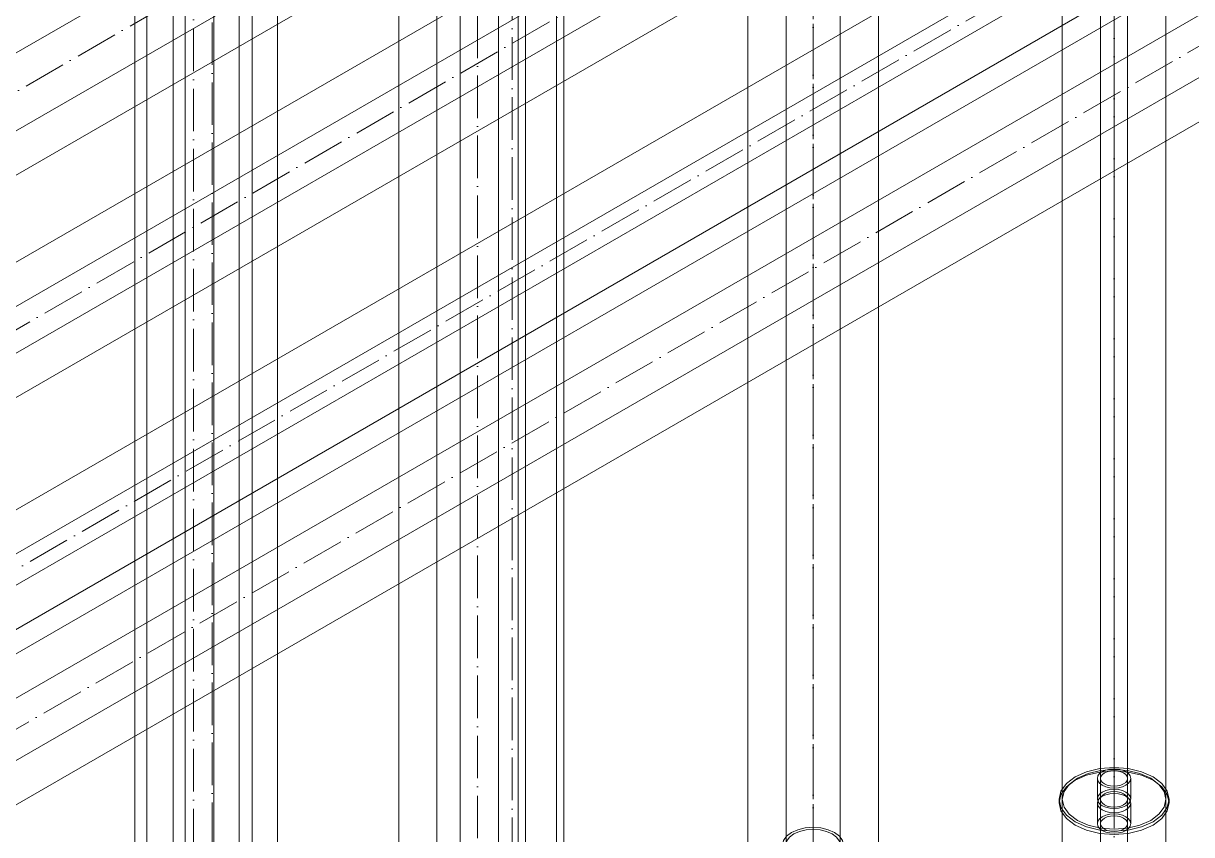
# Model space of a CAD drawing. Header units: millimetres. Extents: x -88595 to 880822, y -1054509 to -148035.
# Drawn here: x 425437 to 425711.4, y -314219.5 to -314028.9 of the extents above; entities that cross this region are included whole.
import ezdxf

# ---------------------------------------------------------------- set-up
doc = ezdxf.new("R2010")
doc.units = ezdxf.units.MM
doc.linetypes.add('$12$ADSK_Осевая', pattern=[14, 10, -2, 0, -2])
for name, color, linetype, lineweight in [('Изоляция', 7, 'Continuous', 18), ('Трубопровод', 7, 'Continuous', 18), ('Трубопроводы', 7, 'Continuous', 18)]:
    doc.layers.add(name, color=color, linetype=linetype, lineweight=lineweight)

# ---------------------------------------------------------------- blocks, each defined once
blk = doc.blocks.new('$0$ADSK_МедьПайка_Муфта - Муфта медная под пайку-4466393-В_ОВ3_4')
at = {"layer": 'Трубопроводы', "color": 134, "true_color": 0x00a6a6}
for p, q in [((-8354.05, 8642.67), (-8354.05, 8635.89)), ((-8353.24, 8642.67), (-8353.24, 8627.16)), ((-8340.54, 8627.16), (-8340.54, 8642.67)), ((-8339.73, 8635.89), (-8339.73, 8642.67)), ((-8354.05, 8633.93), (-8354.05, 8627.16)), ((-8339.73, 8627.16), (-8339.73, 8633.93))]:
    blk.add_line(p, q, dxfattribs=at)
for points in [[(-8341.82, 8645.59, 0), (-8343.31, 8646.25, 0), (-8345.03, 8646.66, 0), (-8346.89, 8646.8, 0), (-8348.74, 8646.66, 0), (-8350.47, 8646.25, 0), (-8351.95, 8645.59, 0), (-8353.09, 8644.74, 0), (-8353.8, 8643.74, 0), (-8354.05, 8642.67, 0), (-8353.8, 8641.6, 0), (-8353.09, 8640.6, 0), (-8351.95, 8639.75, 0)], [(-8351.38, 8640.08, 0), (-8352.39, 8640.84, 0), (-8353.02, 8641.72, 0), (-8353.24, 8642.67, 0), (-8353.02, 8643.62, 0), (-8352.39, 8644.5, 0), (-8351.38, 8645.26, 0), (-8350.06, 8645.85, 0), (-8348.53, 8646.21, 0), (-8346.89, 8646.34, 0), (-8345.24, 8646.21, 0), (-8343.71, 8645.85, 0), (-8342.4, 8645.26, 0)], [(-8351.95, 8639.75, 0), (-8350.47, 8639.09, 0), (-8348.74, 8638.68, 0), (-8346.89, 8638.54, 0), (-8345.03, 8638.68, 0), (-8343.31, 8639.09, 0), (-8341.82, 8639.75, 0), (-8340.69, 8640.6, 0), (-8339.97, 8641.6, 0), (-8339.73, 8642.67, 0), (-8339.97, 8643.74, 0), (-8340.69, 8644.74, 0), (-8341.82, 8645.59, 0)], [(-8342.4, 8645.26, 0), (-8341.39, 8644.5, 0), (-8340.75, 8643.62, 0), (-8340.54, 8642.67, 0), (-8340.75, 8641.72, 0), (-8341.39, 8640.84, 0), (-8342.4, 8640.08, 0), (-8343.71, 8639.5, 0), (-8345.24, 8639.13, 0), (-8346.89, 8639, 0), (-8348.53, 8639.13, 0), (-8350.06, 8639.5, 0), (-8351.38, 8640.08, 0)], [(-8341.82, 8638.82, 0), (-8343.31, 8639.47, 0), (-8345.03, 8639.89, 0), (-8346.89, 8640.03, 0), (-8348.74, 8639.89, 0), (-8350.47, 8639.47, 0), (-8351.95, 8638.82, 0), (-8353.09, 8637.96, 0), (-8353.8, 8636.96, 0), (-8354.05, 8635.89, 0), (-8353.8, 8634.82, 0), (-8353.09, 8633.83, 0), (-8351.95, 8632.97, 0)], [(-8351.95, 8631.01, 0), (-8353.09, 8631.87, 0), (-8353.8, 8632.86, 0), (-8354.05, 8633.93, 0), (-8353.8, 8635, 0), (-8353.09, 8636, 0), (-8351.95, 8636.86, 0), (-8350.47, 8637.51, 0), (-8348.74, 8637.93, 0), (-8346.89, 8638.07, 0), (-8345.03, 8637.93, 0), (-8343.31, 8637.51, 0), (-8341.82, 8636.86, 0)], [(-8351.95, 8632.97, 0), (-8350.47, 8632.31, 0), (-8348.74, 8631.9, 0), (-8346.89, 8631.76, 0), (-8345.03, 8631.9, 0), (-8343.31, 8632.31, 0), (-8341.82, 8632.97, 0), (-8340.69, 8633.83, 0), (-8339.97, 8634.82, 0), (-8339.73, 8635.89, 0), (-8339.97, 8636.96, 0), (-8340.69, 8637.96, 0), (-8341.82, 8638.82, 0)], [(-8341.82, 8636.86, 0), (-8340.69, 8636, 0), (-8339.97, 8635, 0), (-8339.73, 8633.93, 0), (-8339.97, 8632.86, 0), (-8340.69, 8631.87, 0), (-8341.82, 8631.01, 0), (-8343.31, 8630.35, 0), (-8345.03, 8629.94, 0), (-8346.89, 8629.8, 0), (-8348.74, 8629.94, 0), (-8350.47, 8630.35, 0), (-8351.95, 8631.01, 0)], [(-8352.96, 8636.13, 0), (-8353.07, 8636.02, 0), (-8353.17, 8635.91, 0), (-8353.27, 8635.8, 0), (-8353.34, 8635.7, 0), (-8353.41, 8635.6, 0), (-8353.47, 8635.51, 0), (-8353.52, 8635.42, 0), (-8353.56, 8635.33, 0), (-8353.59, 8635.25, 0), (-8353.61, 8635.18, 0), (-8353.63, 8635.11, 0), (-8353.64, 8635.04, 0), (-8353.65, 8634.98, 0), (-8353.65, 8634.91, 0), (-8353.65, 8634.85, 0), (-8353.64, 8634.78, 0), (-8353.63, 8634.72, 0), (-8353.61, 8634.64, 0), (-8353.59, 8634.57, 0), (-8353.55, 8634.49, 0), (-8353.52, 8634.41, 0), (-8353.47, 8634.32, 0), (-8353.41, 8634.22, 0), (-8353.34, 8634.12, 0), (-8353.26, 8634.02, 0), (-8353.17, 8633.92, 0), (-8353.07, 8633.81, 0), (-8352.96, 8633.7, 0)], [(-8340.82, 8636.13, 0), (-8340.7, 8636.02, 0), (-8340.6, 8635.91, 0), (-8340.51, 8635.8, 0), (-8340.43, 8635.7, 0), (-8340.36, 8635.6, 0), (-8340.31, 8635.51, 0), (-8340.26, 8635.42, 0), (-8340.22, 8635.33, 0), (-8340.19, 8635.25, 0), (-8340.17, 8635.18, 0), (-8340.15, 8635.11, 0), (-8340.14, 8635.04, 0), (-8340.13, 8634.98, 0), (-8340.13, 8634.91, 0), (-8340.13, 8634.85, 0), (-8340.14, 8634.78, 0), (-8340.15, 8634.72, 0), (-8340.17, 8634.64, 0), (-8340.19, 8634.57, 0), (-8340.22, 8634.49, 0), (-8340.26, 8634.41, 0), (-8340.31, 8634.32, 0), (-8340.37, 8634.22, 0), (-8340.43, 8634.12, 0), (-8340.51, 8634.02, 0), (-8340.61, 8633.92, 0), (-8340.71, 8633.81, 0), (-8340.82, 8633.7, 0)], [(-8351.95, 8624.23, 0), (-8353.09, 8625.09, 0), (-8353.8, 8626.09, 0), (-8354.05, 8627.16, 0), (-8353.8, 8628.23, 0), (-8353.09, 8629.22, 0), (-8351.95, 8630.08, 0), (-8350.47, 8630.74, 0), (-8348.74, 8631.15, 0), (-8346.89, 8631.29, 0), (-8345.03, 8631.15, 0), (-8343.31, 8630.74, 0), (-8341.82, 8630.08, 0)], [(-8342.4, 8629.75, 0), (-8343.71, 8630.33, 0), (-8345.24, 8630.7, 0), (-8346.89, 8630.82, 0), (-8348.53, 8630.7, 0), (-8350.06, 8630.33, 0), (-8351.38, 8629.75, 0), (-8352.39, 8628.99, 0), (-8353.02, 8628.11, 0), (-8353.24, 8627.16, 0), (-8353.02, 8626.21, 0), (-8352.39, 8625.32, 0), (-8351.38, 8624.56, 0)], [(-8341.82, 8630.08, 0), (-8340.69, 8629.22, 0), (-8339.97, 8628.23, 0), (-8339.73, 8627.16, 0), (-8339.97, 8626.09, 0), (-8340.69, 8625.09, 0), (-8341.82, 8624.23, 0), (-8343.31, 8623.58, 0), (-8345.03, 8623.16, 0), (-8346.89, 8623.02, 0), (-8348.74, 8623.16, 0), (-8350.47, 8623.58, 0), (-8351.95, 8624.23, 0)], [(-8351.38, 8624.56, 0), (-8350.06, 8623.98, 0), (-8348.53, 8623.62, 0), (-8346.89, 8623.49, 0), (-8345.24, 8623.62, 0), (-8343.71, 8623.98, 0), (-8342.4, 8624.56, 0), (-8341.39, 8625.32, 0), (-8340.75, 8626.21, 0), (-8340.54, 8627.16, 0), (-8340.75, 8628.11, 0), (-8341.39, 8628.99, 0), (-8342.4, 8629.75, 0)]]:
    blk.add_polyline3d(points, dxfattribs=at)
blk = doc.blocks.new('$0$ADSK_МедьПайка_Муфта - Муфта медная под пайку-91183-В_ОВ3_4')
at = {"layer": 'Трубопроводы', "color": 190, "true_color": 0x8000ff}
for p, q in [((-8421.53, 8629.87), (-8421.53, 8625.05)), ((-8420.77, 8629.87), (-8420.77, 8619.25)), ((-8414.42, 8619.25), (-8414.42, 8629.87)), ((-8413.66, 8625.05), (-8413.66, 8629.87)), ((-8421.53, 8624.07), (-8421.53, 8619.25)), ((-8413.66, 8619.25), (-8413.66, 8624.07))]:
    blk.add_line(p, q, dxfattribs=at)
for points in [[(-8414.82, 8631.47, 0), (-8415.63, 8631.83, 0), (-8416.58, 8632.06, 0), (-8417.6, 8632.14, 0), (-8418.62, 8632.06, 0), (-8419.57, 8631.83, 0), (-8420.38, 8631.47, 0), (-8421.01, 8631, 0), (-8421.4, 8630.45, 0), (-8421.53, 8629.87, 0), (-8421.4, 8629.28, 0), (-8421.01, 8628.73, 0), (-8420.38, 8628.26, 0)], [(-8419.84, 8628.57, 0), (-8420.35, 8628.95, 0), (-8420.67, 8629.39, 0), (-8420.77, 8629.87, 0), (-8420.67, 8630.34, 0), (-8420.35, 8630.78, 0), (-8419.84, 8631.16, 0), (-8419.19, 8631.45, 0), (-8418.42, 8631.64, 0), (-8417.6, 8631.7, 0), (-8416.78, 8631.64, 0), (-8416.01, 8631.45, 0), (-8415.35, 8631.16, 0)], [(-8420.38, 8628.26, 0), (-8419.57, 8627.9, 0), (-8418.62, 8627.67, 0), (-8417.6, 8627.59, 0), (-8416.58, 8627.67, 0), (-8415.63, 8627.9, 0), (-8414.82, 8628.26, 0), (-8414.19, 8628.73, 0), (-8413.8, 8629.28, 0), (-8413.66, 8629.87, 0), (-8413.8, 8630.45, 0), (-8414.19, 8631, 0), (-8414.82, 8631.47, 0)], [(-8415.35, 8631.16, 0), (-8414.85, 8630.78, 0), (-8414.53, 8630.34, 0), (-8414.42, 8629.87, 0), (-8414.53, 8629.39, 0), (-8414.85, 8628.95, 0), (-8415.35, 8628.57, 0), (-8416.01, 8628.28, 0), (-8416.78, 8628.1, 0), (-8417.6, 8628.03, 0), (-8418.42, 8628.1, 0), (-8419.19, 8628.28, 0), (-8419.84, 8628.57, 0)], [(-8414.82, 8626.66, 0), (-8415.63, 8627.02, 0), (-8416.58, 8627.24, 0), (-8417.6, 8627.32, 0), (-8418.62, 8627.24, 0), (-8419.57, 8627.02, 0), (-8420.38, 8626.66, 0), (-8421.01, 8626.19, 0), (-8421.4, 8625.64, 0), (-8421.53, 8625.05, 0), (-8421.4, 8624.46, 0), (-8421.01, 8623.91, 0), (-8420.38, 8623.44, 0)], [(-8420.38, 8622.46, 0), (-8421.01, 8622.93, 0), (-8421.4, 8623.48, 0), (-8421.53, 8624.07, 0), (-8421.4, 8624.66, 0), (-8421.01, 8625.21, 0), (-8420.38, 8625.68, 0), (-8419.57, 8626.04, 0), (-8418.62, 8626.26, 0), (-8417.6, 8626.34, 0), (-8416.58, 8626.26, 0), (-8415.63, 8626.04, 0), (-8414.82, 8625.68, 0)], [(-8420.38, 8623.44, 0), (-8419.57, 8623.08, 0), (-8418.62, 8622.85, 0), (-8417.6, 8622.78, 0), (-8416.58, 8622.85, 0), (-8415.63, 8623.08, 0), (-8414.82, 8623.44, 0), (-8414.19, 8623.91, 0), (-8413.8, 8624.46, 0), (-8413.66, 8625.05, 0), (-8413.8, 8625.64, 0), (-8414.19, 8626.19, 0), (-8414.82, 8626.66, 0)], [(-8414.82, 8625.68, 0), (-8414.19, 8625.21, 0), (-8413.8, 8624.66, 0), (-8413.66, 8624.07, 0), (-8413.8, 8623.48, 0), (-8414.19, 8622.93, 0), (-8414.82, 8622.46, 0), (-8415.63, 8622.1, 0), (-8416.58, 8621.87, 0), (-8417.6, 8621.8, 0), (-8418.62, 8621.87, 0), (-8419.57, 8622.1, 0), (-8420.38, 8622.46, 0)], [(-8420.93, 8625.27, 0), (-8421, 8625.21, 0), (-8421.06, 8625.15, 0), (-8421.11, 8625.09, 0), (-8421.15, 8625.03, 0), (-8421.19, 8624.97, 0), (-8421.23, 8624.92, 0), (-8421.25, 8624.87, 0), (-8421.28, 8624.82, 0), (-8421.3, 8624.77, 0), (-8421.31, 8624.72, 0), (-8421.32, 8624.68, 0), (-8421.33, 8624.64, 0), (-8421.33, 8624.6, 0), (-8421.33, 8624.56, 0), (-8421.33, 8624.52, 0), (-8421.33, 8624.48, 0), (-8421.32, 8624.44, 0), (-8421.31, 8624.39, 0), (-8421.29, 8624.35, 0), (-8421.28, 8624.3, 0), (-8421.25, 8624.25, 0), (-8421.22, 8624.2, 0), (-8421.19, 8624.14, 0), (-8421.15, 8624.08, 0), (-8421.11, 8624.03, 0), (-8421.05, 8623.96, 0), (-8421, 8623.9, 0), (-8420.93, 8623.84, 0)], [(-8414.26, 8625.27, 0), (-8414.2, 8625.21, 0), (-8414.14, 8625.15, 0), (-8414.09, 8625.09, 0), (-8414.04, 8625.03, 0), (-8414, 8624.97, 0), (-8413.97, 8624.92, 0), (-8413.94, 8624.87, 0), (-8413.92, 8624.82, 0), (-8413.9, 8624.77, 0), (-8413.89, 8624.72, 0), (-8413.88, 8624.68, 0), (-8413.87, 8624.64, 0), (-8413.86, 8624.6, 0), (-8413.86, 8624.56, 0), (-8413.86, 8624.52, 0), (-8413.87, 8624.48, 0), (-8413.88, 8624.44, 0), (-8413.89, 8624.39, 0), (-8413.9, 8624.35, 0), (-8413.92, 8624.3, 0), (-8413.94, 8624.25, 0), (-8413.97, 8624.2, 0), (-8414.01, 8624.14, 0), (-8414.04, 8624.08, 0), (-8414.09, 8624.03, 0), (-8414.14, 8623.96, 0), (-8414.2, 8623.9, 0), (-8414.26, 8623.84, 0)], [(-8420.38, 8617.65, 0), (-8421.01, 8618.12, 0), (-8421.4, 8618.66, 0), (-8421.53, 8619.25, 0), (-8421.4, 8619.84, 0), (-8421.01, 8620.39, 0), (-8420.38, 8620.86, 0), (-8419.57, 8621.22, 0), (-8418.62, 8621.45, 0), (-8417.6, 8621.52, 0), (-8416.58, 8621.45, 0), (-8415.63, 8621.22, 0), (-8414.82, 8620.86, 0)], [(-8415.35, 8620.55, 0), (-8416.01, 8620.84, 0), (-8416.78, 8621.02, 0), (-8417.6, 8621.09, 0), (-8418.42, 8621.02, 0), (-8419.19, 8620.84, 0), (-8419.84, 8620.55, 0), (-8420.35, 8620.17, 0), (-8420.67, 8619.73, 0), (-8420.77, 8619.25, 0), (-8420.67, 8618.78, 0), (-8420.35, 8618.34, 0), (-8419.84, 8617.96, 0)], [(-8414.82, 8620.86, 0), (-8414.19, 8620.39, 0), (-8413.8, 8619.84, 0), (-8413.66, 8619.25, 0), (-8413.8, 8618.66, 0), (-8414.19, 8618.12, 0), (-8414.82, 8617.65, 0), (-8415.63, 8617.28, 0), (-8416.58, 8617.06, 0), (-8417.6, 8616.98, 0), (-8418.62, 8617.06, 0), (-8419.57, 8617.28, 0), (-8420.38, 8617.65, 0)], [(-8419.84, 8617.96, 0), (-8419.19, 8617.66, 0), (-8418.42, 8617.48, 0), (-8417.6, 8617.42, 0), (-8416.78, 8617.48, 0), (-8416.01, 8617.66, 0), (-8415.35, 8617.96, 0), (-8414.85, 8618.34, 0), (-8414.53, 8618.78, 0), (-8414.42, 8619.25, 0), (-8414.53, 8619.73, 0), (-8414.85, 8620.17, 0), (-8415.35, 8620.55, 0)]]:
    blk.add_polyline3d(points, dxfattribs=at)

msp = doc.modelspace()

# ---------------------------------------------------------------- linework, layer by layer
at = {"layer": 'Изоляция', "color": 190, "true_color": 0x8000ff}
for p, q in [((425681.04, -313583.36), (425681.04, -314232)), ((425705.39, -314232), (425705.39, -313583.36)), ((425539.61, -313661.21), (425539.61, -314267.74)), ((425563.96, -314267.74), (425563.96, -313661.21)), ((426072.04, -313717.34), (423921, -314959.24)), ((426153.79, -313728.28), (423857.28, -315054.17)), ((423934.76, -314983.08), (426085.8, -313741.17)), ((423869.45, -315075.26), (426165.96, -313749.37)), ((425463.21, -313790.43), (425463.21, -314287.78)), ((425490.73, -314287.78), (425490.73, -313790.43)), ((425680.28, -314211.15), (425680.28, -314211.97)), ((425706.15, -314211.97), (425706.15, -314211.15))]:
    msp.add_line(p, q, dxfattribs=at)
at = {"layer": 'Изоляция', "color": 134, "true_color": 0x00a6a6}
for p, q in [((425607.15, -313637.15), (425607.15, -314246.67)), ((425637.85, -314246.67), (425637.85, -313637.15)), ((425466.01, -313710.84), (425466.01, -314286.72)), ((425496.71, -314286.72), (425496.71, -313710.84)), ((425525.16, -313727.86), (425525.16, -314273.67)), ((425562.21, -314273.67), (425562.21, -313727.86)), ((426210.62, -313729.33), (423858.95, -315087.06)), ((423874.3, -315113.65), (426225.97, -313755.91)), ((423870.89, -314967.72), (425957.03, -313763.29))]:
    msp.add_line(p, q, dxfattribs=at)
at = {"layer": 'Изоляция', "color": 190, "true_color": 0x8000ff}
for points in [[(425702.36, -314205.87, 0), (425699.68, -314204.69, 0), (425696.56, -314203.94, 0), (425693.21, -314203.68, 0), (425689.86, -314203.94, 0), (425686.74, -314204.69, 0), (425684.06, -314205.87, 0)], [(425684.06, -314206.69, 0), (425686.74, -314205.5, 0), (425689.86, -314204.76, 0), (425693.21, -314204.5, 0), (425696.56, -314204.76, 0), (425699.68, -314205.5, 0), (425702.36, -314206.69, 0)], [(425684.6, -314206.18, 0), (425687.12, -314205.07, 0), (425690.06, -314204.36, 0), (425693.21, -314204.12, 0), (425696.36, -314204.36, 0), (425699.3, -314205.07, 0), (425701.82, -314206.18, 0)], [(425684.06, -314205.87, 0), (425682.01, -314207.42, 0), (425680.72, -314209.22, 0), (425680.28, -314211.15, 0), (425680.72, -314213.09, 0), (425682.01, -314214.89, 0), (425684.06, -314216.43, 0)], [(425684.06, -314217.25, 0), (425682.01, -314215.7, 0), (425680.72, -314213.9, 0), (425680.28, -314211.97, 0), (425680.72, -314210.04, 0), (425682.01, -314208.24, 0), (425684.06, -314206.69, 0)], [(425684.6, -314216.12, 0), (425682.67, -314214.67, 0), (425681.45, -314212.97, 0), (425681.04, -314211.15, 0), (425681.45, -314209.33, 0), (425682.67, -314207.64, 0), (425684.6, -314206.18, 0)], [(425701.82, -314206.18, 0), (425703.75, -314207.64, 0), (425704.97, -314209.33, 0), (425705.39, -314211.15, 0), (425704.97, -314212.97, 0), (425703.75, -314214.67, 0), (425701.82, -314216.12, 0)], [(425702.36, -314216.43, 0), (425704.41, -314214.89, 0), (425705.71, -314213.09, 0), (425706.15, -314211.15, 0), (425705.71, -314209.22, 0), (425704.41, -314207.42, 0), (425702.36, -314205.87, 0)], [(425702.36, -314206.69, 0), (425704.41, -314208.24, 0), (425705.71, -314210.04, 0), (425706.15, -314211.97, 0), (425705.71, -314213.9, 0), (425704.41, -314215.7, 0), (425702.36, -314217.25, 0)], [(425684.06, -314216.43, 0), (425686.74, -314217.62, 0), (425689.86, -314218.37, 0), (425693.21, -314218.62, 0), (425696.56, -314218.37, 0), (425699.68, -314217.62, 0), (425702.36, -314216.43, 0)], [(425701.82, -314216.12, 0), (425699.3, -314217.24, 0), (425696.36, -314217.94, 0), (425693.21, -314218.18, 0), (425690.06, -314217.94, 0), (425687.12, -314217.24, 0), (425684.6, -314216.12, 0)], [(425702.36, -314217.25, 0), (425699.68, -314218.44, 0), (425696.56, -314219.18, 0), (425693.21, -314219.44, 0), (425689.86, -314219.18, 0), (425686.74, -314218.44, 0), (425684.06, -314217.25, 0)]]:
    msp.add_polyline3d(points, dxfattribs=at)
at = {"layer": 'Трубопровод', "color": 190, "true_color": 0x8000ff}
for p, q in [((425690.04, -313583.36), (425690.04, -314232)), ((425696.39, -314232), (425696.39, -313583.36)), ((425548.61, -313661.21), (425548.61, -314267.74)), ((425554.96, -314267.74), (425554.96, -313661.21)), ((426076.54, -313725.13), (423925.5, -314967.04)), ((423930.26, -314975.28), (426081.3, -313733.37)), ((426158.29, -313736.07), (423861.78, -315061.96)), ((423864.95, -315067.46), (426161.46, -313741.57)), ((425472.21, -313790.43), (425472.21, -314287.78)), ((425481.73, -314287.78), (425481.73, -313790.43))]:
    msp.add_line(p, q, dxfattribs=at)
at = {"layer": 'Трубопровод', "color": 190, "linetype": '$12$ADSK_Осевая', "true_color": 0x8000ff}
for p, q in [((425693.21, -313583.36), (425693.21, -314211.15)), ((425693.21, -313583.36), (425693.21, -314211.15)), ((425551.79, -314267.74), (425551.79, -313665.01)), ((425551.79, -314267.74), (425551.79, -313665.01)), ((425693.21, -314232), (425693.21, -313665.01)), ((425693.21, -314232), (425693.21, -313665.01)), ((423927.88, -314971.16), (426078.92, -313729.25)), ((423927.88, -314971.16), (426078.92, -313729.25)), ((423863.37, -315064.71), (426159.87, -313738.82)), ((423863.37, -315064.71), (426159.87, -313738.82)), ((425476.97, -313790.43), (425476.97, -314287.78)), ((425476.97, -313790.43), (425476.97, -314287.78))]:
    msp.add_line(p, q, dxfattribs=at)
at = {"layer": 'Трубопровод', "color": 134, "true_color": 0x00a6a6}
for p, q in [((425616.15, -313637.15), (425616.15, -314246.67)), ((425628.85, -314246.67), (425628.85, -313637.15)), ((425475.01, -313710.84), (425475.01, -314286.72)), ((425487.71, -314286.72), (425487.71, -313710.84)), ((426215.12, -313737.12), (423863.45, -315094.86)), ((425944.59, -313741.74), (423858.45, -314946.17)), ((425534.16, -313739.99), (425534.16, -314273.67)), ((425553.21, -314273.67), (425553.21, -313739.99)), ((423869.8, -315105.86), (426221.47, -313748.12)), ((423866.39, -314959.92), (425952.53, -313755.49))]:
    msp.add_line(p, q, dxfattribs=at)
at = {"layer": 'Трубопровод', "color": 134, "linetype": '$12$ADSK_Осевая', "true_color": 0x00a6a6}
for p, q in [((425622.5, -313637.15), (425622.5, -314228.81)), ((425622.5, -313637.15), (425622.5, -314228.81)), ((425481.36, -313718.43), (425481.36, -314286.72)), ((425481.36, -313718.43), (425481.36, -314286.72)), ((425622.5, -313718.8), (425622.5, -314246.67)), ((425622.5, -313718.8), (425622.5, -314246.67)), ((423866.63, -315100.36), (426218.29, -313742.62)), ((423866.63, -315100.36), (426218.29, -313742.62)), ((425543.68, -313745.01), (425543.68, -314273.67)), ((425543.68, -313745.01), (425543.68, -314273.67)), ((423862.42, -314953.05), (425948.56, -313748.62)), ((423862.42, -314953.05), (425948.56, -313748.62))]:
    msp.add_line(p, q, dxfattribs=at)
at = {"layer": 'Трубопровод', "color": 190, "true_color": 0x8000ff}
for points in [[(425690.97, -314212.45, 0), (425690.46, -314212.07, 0), (425690.14, -314211.63, 0), (425690.04, -314211.15, 0), (425690.14, -314210.68, 0), (425690.46, -314210.24, 0), (425690.97, -314209.86, 0)], [(425690.97, -314209.86, 0), (425691.62, -314209.57, 0), (425692.39, -314209.38, 0), (425693.21, -314209.32, 0), (425694.03, -314209.38, 0), (425694.8, -314209.57, 0), (425695.46, -314209.86, 0)], [(425695.46, -314209.86, 0), (425695.96, -314210.24, 0), (425696.28, -314210.68, 0), (425696.39, -314211.15, 0), (425696.28, -314211.63, 0), (425695.96, -314212.07, 0), (425695.46, -314212.45, 0)], [(425695.46, -314212.45, 0), (425694.8, -314212.74, 0), (425694.03, -314212.92, 0), (425693.21, -314212.99, 0), (425692.39, -314212.92, 0), (425691.62, -314212.74, 0), (425690.97, -314212.45, 0)]]:
    msp.add_polyline3d(points, dxfattribs=at)

# ---------------------------------------------------------------- block references
at = {"layer": 'Трубопроводы', "color": 190, "true_color": 0x8000ff}
msp.add_blockref('$0$ADSK_МедьПайка_Муфта - Муфта медная под пайку-91183-В_ОВ3_4', (434110.81, -322836.12), dxfattribs=at)
at = {"layer": 'Трубопроводы', "color": 134, "true_color": 0x00a6a6}
msp.add_blockref('$0$ADSK_МедьПайка_Муфта - Муфта медная под пайку-4466393-В_ОВ3_4', (433969.39, -322864.54), dxfattribs=at)

doc.saveas('drawing.dxf')
